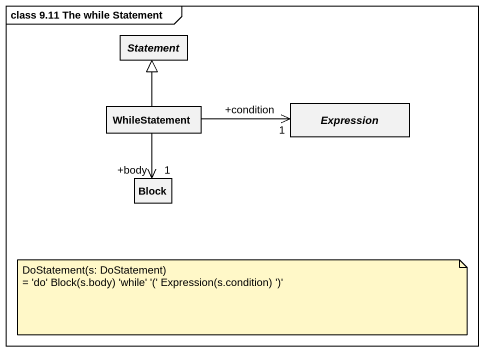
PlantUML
@startuml
mainframe class 9.11 The while Statement
hide circle
hide empty members
abstract class Statement
class WhileStatement
abstract class Expression
class Block
WhileStatement -up-|> Statement
WhileStatement -right-> "+condition\n1" Expression
WhileStatement --> "+body\n1" Block
note as N1
  DoStatement(s: DoStatement)
  ~= 'do' Block(s.body) 'while' '(' Expression(s.condition) ')'
end note
@enduml
